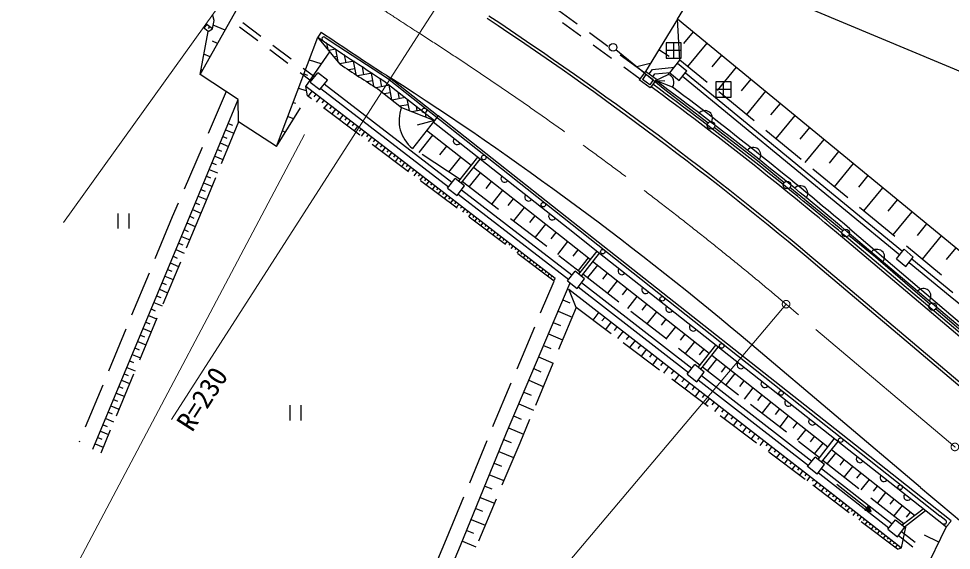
# Model space of a CAD drawing. Units: millimetres, scale not verified. Extents: x 40001 to 680016, y 20000 to 470150.
# Drawn here: x 281227 to 342708, y 306412 to 341444 of the extents above; entities that cross this region are included whole.
import ezdxf
from ezdxf.enums import TextEntityAlignment as Align

# ---------------------------------------------------------------- set-up
doc = ezdxf.new("R2010")
doc.units = ezdxf.units.MM
doc.header["$LTSCALE"] = 1000.02
doc.header["$PDMODE"] = 32
doc.header["$PDSIZE"] = 500
doc.linetypes.add('CHAIN', pattern=[18.5, 12, -1.5, 3.5, -1.5])
for name, color, linetype, lineweight in [('M-BGD', 7, 'Continuous', 25), ('M-BMK', 2, 'CHAIN', 13), ('M-BMK-ROW', 30, 'Continuous', 25), ('M-STR-HTXT', 7, 'Continuous', 13)]:
    doc.layers.add(name, color=color, linetype=linetype, lineweight=lineweight)
doc.styles.add('ＭＳ ゴシック', font='')
doc.styles.get('ＭＳ ゴシック').set_extended_font_data('MS Gothic')

msp = doc.modelspace()

# ---------------------------------------------------------------- linework, layer by layer
at = {"layer": 'M-BGD'}
for p, q in [((352798, 333972), (325489, 345413)), ((293192, 337758), (296356, 343406)), ((316834, 341988), (318049, 341107)), ((324659, 341419), (325181, 342272)), ((294005, 340765), (294107, 341316)), ((294107, 341316), (294016, 341647)), ((324659, 341419), (322545, 337973)), ((363536, 309454), (324659, 341419)), ((324810, 338712), (324659, 341419)), ((293721, 340604), (293398, 340851)), ((293616, 341061), (293434, 340823)), ((294005, 340765), (293573, 341094)), ((293721, 340604), (294005, 340765)), ((293815, 340910), (293724, 340790)), ((294833, 340688), (294052, 341022)), ((296983, 339989), (295785, 340892)), ((297194, 340270), (295996, 341173)), ((317074, 341196), (318289, 340316)), ((293192, 337758), (293721, 340604)), ((298230, 333016), (300943, 340225)), ((301167, 340556), (300943, 340225)), ((302415, 338441), (300943, 340225)), ((301415, 340217), (301832, 339938)), ((318859, 340521), (320073, 339641)), ((325679, 340580), (325047, 339811)), ((294342, 339811), (294012, 339952)), ((298979, 338484), (297782, 339387)), ((299190, 338765), (297992, 339668)), ((301527, 339840), (301608, 339419)), ((301541, 339830), (301529, 339828)), ((302138, 339436), (301668, 339346)), ((302114, 339432), (302272, 338614)), ((319099, 339729), (320314, 338849)), ((323819, 336759), (320603, 339395)), ((323422, 339402), (324116, 338976)), ((326590, 339831), (325325, 338294)), ((293850, 338933), (293443, 339107)), ((300160, 336966), (301735, 339266)), ((302209, 338941), (302031, 338906)), ((302693, 339070), (302795, 338544)), ((302735, 339042), (302700, 339035)), ((320883, 339054), (322487, 337892)), ((327555, 339037), (326923, 338269)), ((300727, 337607), (299989, 338163)), ((300384, 338739), (301139, 338492)), ((303333, 338648), (302394, 338467)), ((303286, 338639), (303455, 337762)), ((303860, 338300), (303966, 337752)), ((303930, 338254), (303871, 338243)), ((321124, 338262), (322192, 337488)), ((322858, 338484), (321980, 338259)), ((322999, 338102), (324452, 338250)), ((324162, 337877), (324810, 338712)), ((324653, 338509), (325268, 337997)), ((326615, 337245), (324810, 338712)), ((328521, 338244), (327265, 336716)), ((295704, 336119), (293192, 337758)), ((293359, 338056), (293303, 338080)), ((300510, 337331), (299778, 337882)), ((300032, 337802), (300270, 337724)), ((300447, 337253), (300943, 337882)), ((301576, 337393), (300943, 337882)), ((303380, 338148), (302981, 338071)), ((304527, 337860), (303583, 337678)), ((304457, 337846), (304620, 337001)), ((305531, 337678), (308879, 335042)), ((322545, 337973), (322133, 337407)), ((322578, 337763), (322343, 337440)), ((323273, 337443), (322545, 337973)), ((323063, 337410), (322578, 337763)), ((322780, 337802), (322999, 338102)), ((323038, 337614), (323173, 337798)), ((323173, 337798), (324181, 337901)), ((323213, 337361), (324050, 337775)), ((324050, 337775), (324099, 337893)), ((324162, 337877), (324777, 337364)), ((324777, 337364), (325268, 337997)), ((324995, 337646), (339307, 325891)), ((325179, 337883), (339493, 326126)), ((300277, 336353), (300160, 336966)), ((316593, 324322), (300160, 336966)), ((300447, 337253), (301083, 336768)), ((301083, 336768), (301576, 337393)), ((309776, 330640), (301358, 337117)), ((304551, 337355), (304185, 337285)), ((305667, 337061), (304787, 336892)), ((305027, 337530), (305137, 336959)), ((305125, 337466), (305042, 337450)), ((305298, 337351), (308631, 334728)), ((305628, 337054), (305811, 336102)), ((322861, 336877), (322133, 337407)), ((322828, 337087), (322343, 337440)), ((323063, 337410), (322828, 337087)), ((323273, 337443), (322861, 336877)), ((323213, 337361), (323813, 337358)), ((324334, 336933), (323213, 337361)), ((329486, 337450), (328859, 336686)), ((294909, 336637), (293721, 333883)), ((299679, 336865), (300147, 336712)), ((300528, 336164), (300277, 336353)), ((300557, 336661), (300304, 336333)), ((300819, 336459), (300693, 336295)), ((301141, 336842), (309559, 330365)), ((304912, 336810), (306467, 335586)), ((305723, 336563), (305324, 336486)), ((306220, 336626), (306308, 336166)), ((326673, 334567), (323819, 336759)), ((327604, 336441), (327391, 336614)), ((329709, 334710), (327604, 336441)), ((330452, 336656), (329198, 335131)), ((295718, 334656), (295704, 336119)), ((299326, 335929), (299477, 335879)), ((301082, 336257), (300834, 335935)), ((301339, 336059), (301216, 335898)), ((301597, 335860), (301354, 335545)), ((306706, 336243), (305844, 336077)), ((306894, 335770), (306364, 335668)), ((306820, 336154), (306968, 335388)), ((331418, 335862), (330791, 335099)), ((298230, 333016), (299799, 335573)), ((303727, 333763), (301328, 335564)), ((301850, 335666), (301728, 335508)), ((302103, 335472), (301864, 335162)), ((302350, 335281), (302231, 335126)), ((302598, 335090), (302364, 334786)), ((306403, 335675), (306412, 335630)), ((306467, 335586), (308631, 334728)), ((307746, 335425), (307159, 335312)), ((307420, 335681), (307479, 335374)), ((308020, 335208), (308070, 334950)), ((295718, 334656), (294577, 331881)), ((295047, 334540), (295314, 334429)), ((298230, 333016), (295718, 334656)), ((298974, 334992), (299334, 334874)), ((302842, 334903), (302725, 334751)), ((303085, 334716), (302855, 334418)), ((303323, 334532), (303209, 334383)), ((308631, 334728), (307191, 332898)), ((308631, 334728), (307507, 334425)), ((308065, 334977), (308023, 334969)), ((317453, 327610), (308555, 334630)), ((308621, 334736), (308622, 334731)), ((308879, 335042), (308631, 334728)), ((317775, 328018), (308876, 335039)), ((332383, 335068), (331129, 333543)), ((294870, 334113), (295403, 333891)), ((298621, 334055), (298734, 334018)), ((303562, 334349), (303337, 334056)), ((303796, 334169), (303683, 334022)), ((304030, 333988), (303809, 333701)), ((311053, 331768), (308121, 334081)), ((329925, 332070), (327070, 334262)), ((332800, 332171), (330482, 334075)), ((333349, 334274), (332722, 333512)), ((294512, 333253), (295049, 333029)), ((294691, 333683), (294959, 333571)), ((304260, 333812), (304149, 333668)), ((304489, 333635), (304273, 333354)), ((304715, 333462), (304606, 333321)), ((304940, 333289), (304727, 333012)), ((308514, 333771), (307609, 332625)), ((334314, 333480), (333061, 331956)), ((293325, 332964), (292137, 330209)), ((294331, 332820), (294602, 332707)), ((306926, 331362), (304527, 333163)), ((305161, 333118), (305054, 332980)), ((305382, 332948), (305173, 332678)), ((305598, 332782), (305494, 332646)), ((305815, 332615), (305611, 332349)), ((309431, 333047), (308979, 332474)), ((335280, 332686), (334653, 331924)), ((294151, 332387), (294693, 332161)), ((306028, 332451), (305926, 332318)), ((306240, 332288), (306040, 332027)), ((306449, 332127), (306349, 331997)), ((310326, 330847), (307815, 332490)), ((310348, 332324), (309572, 331340)), ((310234, 330731), (311486, 332318)), ((310391, 330607), (311643, 332194)), ((331681, 330636), (329925, 332070)), ((293788, 331514), (294333, 331287)), ((293970, 331950), (294242, 331837)), ((306658, 331967), (306461, 331711)), ((306862, 331809), (306764, 331681)), ((307067, 331652), (306874, 331401)), ((307268, 331497), (307171, 331372)), ((317019, 327061), (311210, 331644)), ((335890, 329631), (333572, 331536)), ((336245, 331892), (334992, 330368)), ((294197, 330956), (293428, 329084)), ((293605, 331075), (293880, 330961)), ((307468, 331343), (307279, 331097)), ((307667, 331191), (307572, 331067)), ((307865, 331038), (307679, 330797)), ((308063, 330886), (307970, 330765)), ((309495, 330284), (309995, 330919)), ((310624, 330423), (309995, 330919)), ((311654, 331293), (310934, 330380)), ((337211, 331099), (336584, 330336)), ((293238, 330193), (293515, 330078)), ((293422, 330636), (293972, 330407)), ((310125, 328960), (307726, 330761)), ((308261, 330733), (308079, 330496)), ((308459, 330581), (308368, 330462)), ((308657, 330428), (308479, 330196)), ((308855, 330276), (308766, 330160)), ((309495, 330284), (310137, 329802)), ((310137, 329802), (310624, 330423)), ((310485, 330725), (312862, 328896)), ((312385, 330717), (312025, 330260)), ((335554, 327473), (332068, 330319)), ((338177, 330305), (336924, 328781)), ((293054, 329751), (293607, 329521)), ((309054, 330123), (308879, 329896)), ((309252, 329971), (309164, 329857)), ((309450, 329818), (309279, 329596)), ((309648, 329666), (309562, 329555)), ((310195, 329876), (317484, 324268)), ((317701, 324542), (310411, 330151)), ((313116, 330140), (312409, 329245)), ((313832, 329575), (313479, 329127)), ((291741, 329291), (291349, 328382)), ((293428, 329084), (292272, 326316)), ((292870, 329307), (293147, 329192)), ((309846, 329514), (309678, 329296)), ((310044, 329361), (309960, 329252)), ((310242, 329209), (310078, 328995)), ((310441, 329056), (310359, 328950)), ((314549, 329010), (313856, 328132)), ((338980, 327091), (336662, 328996)), ((339142, 329511), (338516, 328749)), ((287758, 328610), (287758, 327610)), ((288508, 327610), (288508, 328610)), ((291349, 328382), (290203, 325609)), ((292502, 328423), (292778, 328308)), ((292686, 328864), (293240, 328634)), ((310639, 328904), (310478, 328695)), ((310837, 328751), (310757, 328647)), ((311035, 328599), (310878, 328395)), ((313324, 326559), (310925, 328360)), ((311233, 328446), (311155, 328344)), ((315251, 328456), (314905, 328016)), ((340108, 328717), (338855, 327193)), ((292319, 327981), (292871, 327751)), ((311431, 328294), (311278, 328095)), ((311629, 328141), (311553, 328042)), ((311828, 327989), (311678, 327795)), ((312026, 327837), (311951, 327739)), ((313655, 328286), (316033, 326457)), ((315954, 327901), (315274, 327040)), ((319738, 326470), (317775, 328018)), ((341073, 327923), (340447, 327161)), ((291953, 327101), (292503, 326872)), ((292136, 327541), (292411, 327426)), ((312224, 327684), (312078, 327494)), ((312422, 327532), (312349, 327437)), ((312620, 327379), (312478, 327194)), ((312818, 327227), (312747, 327134)), ((316643, 327358), (316303, 326927)), ((319416, 326062), (317453, 327610)), ((346783, 317770), (335654, 327175)), ((346977, 317999), (335847, 327404)), ((337698, 325723), (335941, 327157)), ((336012, 327598), (342230, 322301)), ((342039, 327129), (340787, 325606)), ((291770, 326662), (292045, 326548)), ((313016, 327074), (312878, 326894)), ((313215, 326922), (313145, 326832)), ((313413, 326769), (313278, 326594)), ((313611, 326617), (313543, 326529)), ((317412, 326751), (316746, 325908)), ((318904, 325574), (317019, 327061)), ((335440, 314082), (319738, 326470)), ((346654, 317618), (335525, 327022)), ((291588, 326223), (292136, 325996)), ((313809, 326464), (313678, 326294)), ((314007, 326312), (313941, 326227)), ((314205, 326160), (314077, 325993)), ((316524, 324157), (314124, 325958)), ((314403, 326007), (314339, 325924)), ((314602, 325855), (314477, 325693)), ((318087, 326219), (317754, 325797)), ((319337, 326124), (318141, 324607)), ((319494, 326000), (318298, 324483)), ((335118, 313674), (319416, 326062)), ((339094, 325620), (339590, 326249)), ((339590, 326249), (340201, 325732)), ((342070, 324551), (339753, 326456)), ((343004, 326335), (342378, 325574)), ((291887, 325393), (290731, 322625)), ((291225, 325349), (291771, 325122)), ((291407, 325786), (291680, 325673)), ((314800, 325702), (314738, 325621)), ((314998, 325550), (314877, 325393)), ((315196, 325397), (315136, 325319)), ((315394, 325245), (315277, 325093)), ((316825, 325847), (318252, 324749)), ((318761, 325686), (318109, 324859)), ((326755, 319380), (319061, 325450)), ((345170, 315861), (334040, 325265)), ((341295, 322637), (337698, 325723)), ((339094, 325620), (339705, 325103)), ((339705, 325103), (340201, 325732)), ((339926, 325383), (342621, 323169)), ((340112, 325619), (342812, 323401)), ((289821, 324685), (288675, 321913)), ((291044, 324914), (291316, 324801)), ((315592, 325092), (315534, 325016)), ((315790, 324940), (315677, 324793)), ((315989, 324787), (315932, 324714)), ((316187, 324635), (316077, 324492)), ((317406, 324168), (317901, 324796)), ((318529, 324301), (317901, 324796)), ((318411, 324627), (320782, 322788)), ((319375, 325202), (318727, 324381)), ((320031, 324684), (319708, 324274)), ((345041, 315708), (333911, 325112)), ((290683, 324045), (290954, 323932)), ((290863, 324478), (291407, 324252)), ((315636, 322052), (316524, 324157)), ((316385, 324483), (316330, 324411)), ((316583, 324330), (316477, 324192)), ((317406, 324168), (318033, 323672)), ((318033, 323672), (318529, 324301)), ((318334, 324053), (325607, 318414)), ((320688, 324166), (320049, 323356)), ((290503, 323611), (291045, 323385)), ((317494, 323626), (333302, 311372)), ((317975, 322410), (317494, 323626)), ((318117, 323778), (325390, 318139)), ((321336, 323655), (321017, 323250)), ((290323, 323178), (290593, 323066)), ((317100, 322914), (317564, 322717)), ((321984, 323144), (321354, 322344)), ((342621, 323169), (347389, 319253)), ((289964, 322315), (290233, 322203)), ((290143, 322746), (290684, 322521)), ((316785, 322172), (317712, 321778)), ((317975, 322410), (316823, 319640)), ((320274, 320685), (317975, 322410)), ((321572, 322175), (323943, 320337)), ((322624, 322639), (322308, 322240)), ((345272, 319227), (341675, 322312)), ((342230, 322301), (347104, 318150)), ((290346, 321702), (289190, 318933)), ((289785, 321884), (290324, 321660)), ((319470, 322095), (319075, 321585)), ((319878, 321778), (319680, 321524)), ((323263, 322135), (322641, 321346)), ((323894, 321637), (323583, 321243)), ((288293, 320988), (287147, 318216)), ((289428, 321026), (289965, 320803)), ((289607, 321455), (289875, 321343)), ((314083, 318366), (315248, 321130)), ((316467, 321421), (316936, 321222)), ((320286, 321462), (319900, 320965)), ((320683, 321154), (320491, 320906)), ((324524, 321140), (323911, 320362)), ((289251, 320598), (289518, 320487)), ((316148, 320671), (317086, 320272)), ((321081, 320846), (320705, 320361)), ((321468, 320545), (321281, 320303)), ((325147, 320649), (324840, 320260)), ((288896, 319744), (289162, 319633)), ((289073, 320170), (289608, 319948)), ((315825, 319911), (316300, 319709)), ((323474, 318283), (321074, 320084)), ((321856, 320245), (321490, 319772)), ((322234, 319952), (322051, 319716)), ((324733, 319724), (326156, 318621)), ((325769, 320158), (325164, 319390)), ((326030, 318462), (327188, 319929)), ((326187, 318338), (327342, 319801)), ((340684, 310552), (329555, 319956)), ((288719, 319318), (289251, 319096)), ((315502, 319152), (316452, 318748)), ((322612, 319659), (322255, 319198)), ((322981, 319373), (322802, 319143)), ((326383, 319673), (326080, 319290)), ((334566, 313217), (326912, 319256)), ((288542, 318893), (288808, 318783)), ((316439, 318717), (315286, 315947)), ((323349, 319087), (323001, 318638)), ((323708, 318809), (323534, 318584)), ((324068, 318530), (323728, 318092)), ((325297, 318021), (325793, 318649)), ((326421, 318153), (325793, 318649)), ((326314, 318498), (328685, 316660)), ((327226, 319008), (326630, 318253)), ((327830, 318532), (327532, 318154)), ((288804, 318011), (287648, 315242)), ((288190, 318045), (288454, 317935)), ((288366, 318468), (288897, 318248)), ((315176, 318383), (315656, 318179)), ((324418, 318259), (324248, 318040)), ((324769, 317987), (324438, 317560)), ((325297, 318021), (325925, 317525)), ((325925, 317525), (326421, 318153)), ((326239, 317924), (333512, 312284)), ((328434, 318055), (327846, 317310)), ((286765, 317292), (285619, 314519)), ((288014, 317622), (288543, 317402)), ((312530, 314679), (313695, 317444)), ((314849, 317614), (315810, 317206)), ((326673, 315882), (324273, 317683)), ((325110, 317722), (324945, 317509)), ((325452, 317457), (325129, 317041)), ((326022, 317649), (333295, 312009)), ((329030, 317585), (328736, 317213)), ((287663, 316778), (288191, 316559)), ((287839, 317200), (288102, 317090)), ((314519, 316836), (315005, 316630)), ((325785, 317199), (325624, 316991)), ((326118, 316941), (325803, 316535)), ((326443, 316689), (326285, 316486)), ((329626, 317115), (329046, 316380)), ((330214, 316651), (329924, 316284)), ((287489, 316358), (287751, 316249)), ((314189, 316059), (315161, 315646)), ((326768, 316437), (326461, 316041)), ((327084, 316192), (326931, 315994)), ((329475, 316047), (331846, 314209)), ((330802, 316187), (330230, 315462)), ((287140, 315519), (287402, 315410)), ((287314, 315938), (287839, 315720)), ((299098, 315969), (299098, 314969)), ((299848, 314969), (299848, 315969)), ((327401, 315946), (327102, 315560)), ((327710, 315707), (327560, 315514)), ((328019, 315467), (327727, 315091)), ((331382, 315730), (331096, 315367)), ((286966, 315100), (287490, 314883)), ((313854, 315271), (314346, 315063)), ((314902, 315024), (314254, 313465)), ((329872, 313481), (327473, 315282)), ((328320, 315234), (328174, 315046)), ((328621, 315001), (328336, 314634)), ((331962, 315272), (331397, 314557)), ((332534, 314820), (332252, 314463)), ((286619, 314266), (287141, 314049)), ((287263, 314319), (286636, 312817)), ((286793, 314683), (287054, 314575)), ((312482, 314563), (312530, 314679)), ((313520, 314484), (314504, 314066)), ((328914, 314773), (328772, 314589)), ((329208, 314545), (328931, 314188)), ((329494, 314323), (329355, 314145)), ((333106, 314369), (332550, 313663)), ((285237, 313595), (285211, 313532)), ((286447, 313850), (286706, 313742)), ((310958, 310865), (312101, 313639)), ((313197, 313705), (313686, 313506)), ((329780, 314102), (329510, 313753)), ((330060, 313885), (329924, 313711)), ((330339, 313669), (330075, 313329)), ((332636, 313596), (334019, 312524)), ((333671, 313923), (333393, 313571)), ((333925, 312404), (334991, 313755)), ((334159, 312216), (335241, 313588)), ((342184, 308099), (335118, 313674)), ((342699, 308355), (335440, 314082)), ((286274, 313434), (286794, 313218)), ((314254, 313465), (313086, 310701)), ((330611, 313458), (330479, 313288)), ((330883, 313247), (330626, 312915)), ((331148, 313041), (331020, 312875)), ((334236, 313478), (333686, 312782)), ((340274, 308714), (334802, 313031)), ((312880, 312923), (313857, 312526)), ((333071, 311080), (330672, 312881)), ((331414, 312835), (331163, 312512)), ((331672, 312635), (331547, 312473)), ((331931, 312434), (331687, 312119)), ((333234, 311932), (333730, 312560)), ((334354, 312060), (333730, 312560)), ((334256, 312339), (336618, 310490)), ((335077, 312814), (334532, 312123)), ((335629, 312378), (335357, 312033)), ((312570, 312158), (313047, 311964)), ((332183, 312239), (332061, 312081)), ((332436, 312043), (332197, 311736)), ((332682, 311852), (332562, 311699)), ((333858, 311432), (333234, 311932)), ((333858, 311432), (334354, 312060)), ((334143, 311793), (338799, 308148)), ((336182, 311942), (335640, 311255)), ((312259, 311394), (313215, 311006)), ((332928, 311662), (332695, 311362)), ((333167, 311476), (333051, 311326)), ((333407, 311289), (333179, 310998)), ((333302, 311372), (339426, 306578)), ((333640, 311107), (333526, 310962)), ((338582, 307873), (333926, 311518)), ((336732, 311509), (336461, 311165)), ((311956, 310646), (312423, 310456)), ((335971, 308893), (333575, 310699)), ((333872, 310925), (333651, 310642)), ((334099, 310748), (333988, 310607)), ((334325, 310571), (334110, 310296)), ((335170, 310767), (337129, 309214)), ((337281, 311075), (336743, 310393)), ((337827, 310644), (337558, 310303)), ((309433, 307167), (310577, 309941)), ((311652, 309898), (312587, 309519)), ((334544, 310399), (334437, 310262)), ((334764, 310227), (334555, 309961)), ((334977, 310060), (334873, 309927)), ((335190, 309893), (334988, 309634)), ((337406, 309874), (339576, 308175)), ((338373, 310214), (337838, 309535)), ((312697, 309780), (311530, 307017)), ((335398, 309731), (335296, 309602)), ((335605, 309569), (335408, 309318)), ((335806, 309412), (335707, 309286)), ((336007, 309254), (335816, 309010)), ((337246, 309361), (337013, 309067)), ((337031, 309291), (337129, 309214)), ((337160, 309253), (337376, 309082)), ((337168, 309263), (337364, 309107)), ((337176, 309273), (337352, 309133)), ((337184, 309282), (337340, 309158)), ((337191, 309292), (337328, 309183)), ((337199, 309302), (337317, 309209)), ((337207, 309312), (337305, 309234)), ((337215, 309322), (337293, 309259)), ((337222, 309331), (337281, 309285)), ((337230, 309341), (337269, 309310)), ((337238, 309351), (337258, 309335)), ((337423, 308981), (337246, 309361)), ((338916, 309785), (338648, 309446)), ((339459, 309357), (338927, 308683)), ((311356, 309167), (311813, 308982)), ((336204, 309100), (336108, 308978)), ((336401, 308946), (336215, 308709)), ((336598, 308792), (336505, 308673)), ((336794, 308638), (336614, 308408)), ((337013, 309067), (337423, 308981)), ((337020, 309077), (337040, 309061)), ((337028, 309086), (337067, 309055)), ((337036, 309096), (337095, 309050)), ((337044, 309106), (337122, 309044)), ((337052, 309116), (337149, 309038)), ((337059, 309126), (337177, 309032)), ((337067, 309135), (337204, 309027)), ((337075, 309145), (337232, 309021)), ((337083, 309155), (337259, 309015)), ((337090, 309165), (337286, 309009)), ((337098, 309175), (337314, 309004)), ((337106, 309184), (337341, 308998)), ((337114, 309194), (337368, 308992)), ((337121, 309204), (337396, 308987)), ((337129, 309214), (337423, 308981)), ((337137, 309224), (337411, 309006)), ((337145, 309233), (337399, 309031)), ((337153, 309243), (337388, 309057)), ((339456, 308082), (340844, 309156)), ((339617, 307953), (341006, 309028)), ((339998, 308932), (339732, 308594)), ((342351, 308374), (341955, 308682)), ((311059, 308436), (311973, 308065)), ((339164, 306484), (336769, 308291)), ((336991, 308484), (336901, 308368)), ((337188, 308329), (337014, 308106)), ((337385, 308175), (337298, 308064)), ((338526, 307802), (339021, 308430)), ((339021, 308430), (339646, 307930)), ((339426, 306578), (339739, 308047)), ((342377, 307947), (342184, 308099)), ((310769, 307721), (311216, 307540)), ((337582, 308021), (337413, 307805)), ((337779, 307867), (337694, 307759)), ((337976, 307713), (337812, 307504)), ((338172, 307559), (338091, 307455)), ((338526, 307802), (339150, 307302)), ((339150, 307302), (339646, 307930)), ((339429, 307655), (339623, 307503)), ((339623, 307503), (340326, 306954)), ((340057, 303173), (342377, 307947)), ((341889, 306943), (340929, 307410)), ((308864, 305814), (309433, 307167)), ((310479, 307006), (311373, 306643)), ((338369, 307405), (338211, 307203)), ((338566, 307251), (338487, 307150)), ((338763, 307097), (338611, 306902)), ((338960, 306942), (338884, 306845)), ((339541, 307122), (339212, 307380)), ((340178, 306625), (339541, 307122)), ((339157, 306788), (339010, 306601)), ((339164, 306484), (339426, 306578)), ((339354, 306634), (339280, 306541))]:
    msp.add_line(p, q, dxfattribs=at)
for points in [[(301832, 339938), (305534, 337521), (341955, 308682)], [(286124, 313074), (292854, 329270), (295704, 336119)], [(304043, 291810), (306629, 297905), (310363, 306720), (313377, 314147), (317576, 324033)]]:
    msp.add_lwpolyline(points, dxfattribs=at)
for centre, radius in [((320409, 339554), 250), ((307971, 335399), 150), ((326872, 334414), 250), ((311891, 332295), 150), ((331875, 330477), 250), ((315811, 329191), 150), ((335748, 327315), 250), ((319731, 326088), 150), ((323652, 322984), 150), ((341485, 322475), 250), ((327572, 319880), 150), ((331492, 316776), 150), ((335412, 313672), 150), ((339332, 310568), 150)]:
    msp.add_circle(centre, radius, dxfattribs=at)
for centre, radius, start, end in [((440969, 363348), 106802, 243.86457, 243.86457), ((440971, 363347), 106802, 243.86457, 243.86457), ((440969, 363348), 106502, 243.89208, 243.89208), ((440971, 363347), 106502, 243.89208, 243.89208), ((183377, 146933), 233256, 49.80729, 56.5008), ((183377, 146933), 233456, 49.80729, 56.5008), ((431924, 534018), 233906, 235.94617, 237.22414), ((431924, 534018), 233506, 235.94617, 237.29443), ((301346, 340113), 125, 56.22837, 236.22837), ((431924, 534018), 234570, 236.48798, 237.21645), ((323856, 337241), 568, 327.22222, 70.11577), ((183377, 146933), 226505, 49.80729, 57.29666), ((183377, 146933), 235756, 49.80729, 53.70877), ((183377, 146933), 235956, 49.80729, 53.70923), ((183377, 146933), 236256, 49.80729, 53.70923), ((162092, 121999), 269294, 49.77158, 52.95288), ((308631, 334728), 2328, 158.36047, 231.79098), ((326467, 334885), 500, 322.73374, 142.73374), ((310125, 333392), 250, 141.72859, 321.72859), ((329649, 332462), 500, 320.78278, 140.78278), ((313265, 330914), 250, 141.72859, 321.72859), ((332748, 329933), 500, 320.78278, 140.78278), ((314836, 329675), 250, 141.72859, 321.72859), ((316406, 328436), 250, 141.72859, 321.72859), ((337811, 325745), 500, 319.80364, 139.80364), ((320986, 324823), 250, 141.72859, 321.72859), ((322556, 323584), 250, 141.72859, 321.72859), ((340866, 323163), 500, 319.80364, 139.80364), ((324126, 322345), 250, 141.72859, 321.72859), ((325696, 321107), 250, 141.72859, 321.72859), ((328837, 318629), 250, 141.72859, 321.72859), ((330407, 317390), 250, 141.72859, 321.72859), ((331977, 316151), 250, 141.72859, 321.72859), ((333548, 314912), 250, 141.72859, 321.72859), ((336688, 312435), 250, 141.72859, 321.72859), ((338258, 311196), 250, 141.72859, 321.72859), ((891505, 962544), 853520, 229.80801, 231.69097), ((339828, 309957), 250, 141.72859, 321.72859), ((342274, 308276), 125, 232.1438, 52.1438)]:
    msp.add_arc(centre, radius, start, end, dxfattribs=at)
at = {"layer": 'M-BMK'}
msp.add_line((342943, 313225), (331814, 322629), dxfattribs=at)
for centre, start, end in [((431924, 534018), 234.50405, 237.29443), ((183377, 146933), 49.80729, 57.29666)]:
    msp.add_arc(centre, 230006, start, end, dxfattribs=at)
for p in [(331814, 322629), (342943, 313225)]:
    msp.add_point(p, dxfattribs=at)
at = {"layer": 'M-BMK-ROW'}
for p, q in [((323907, 339847), (323907, 338847)), ((324907, 339847), (323907, 339847)), ((324407, 338847), (324407, 339847)), ((324907, 338847), (324907, 339847)), ((324907, 339347), (323907, 339347)), ((323907, 338847), (324907, 338847)), ((327186, 337271), (327186, 336271)), ((328186, 337271), (327186, 337271)), ((327686, 336271), (327686, 337271)), ((328186, 336271), (328186, 337271)), ((328186, 336771), (327186, 336771)), ((327186, 336271), (328186, 336271))]:
    msp.add_line(p, q, dxfattribs=at)
at = {"layer": 'M-STR-HTXT'}
for p, q in [((284189, 328010), (313174, 368428)), ((307647, 340478), (323992, 365933)), ((307647, 340478), (291303, 315022)), ((300066, 333804), (281227, 298241)), ((331814, 322629), (312291, 299522)), ((342699, 308355), (342377, 307947))]:
    msp.add_line(p, q, dxfattribs=at)

# ---------------------------------------------------------------- texts
at = {"layer": 'M-STR-HTXT', "style": 'ＭＳ ゴシック'}
msp.add_text('R=230', height=1320, rotation=57.298, dxfattribs=at).set_placement((291556, 314860), align=Align.TOP_LEFT)

doc.saveas('drawing.dxf')
